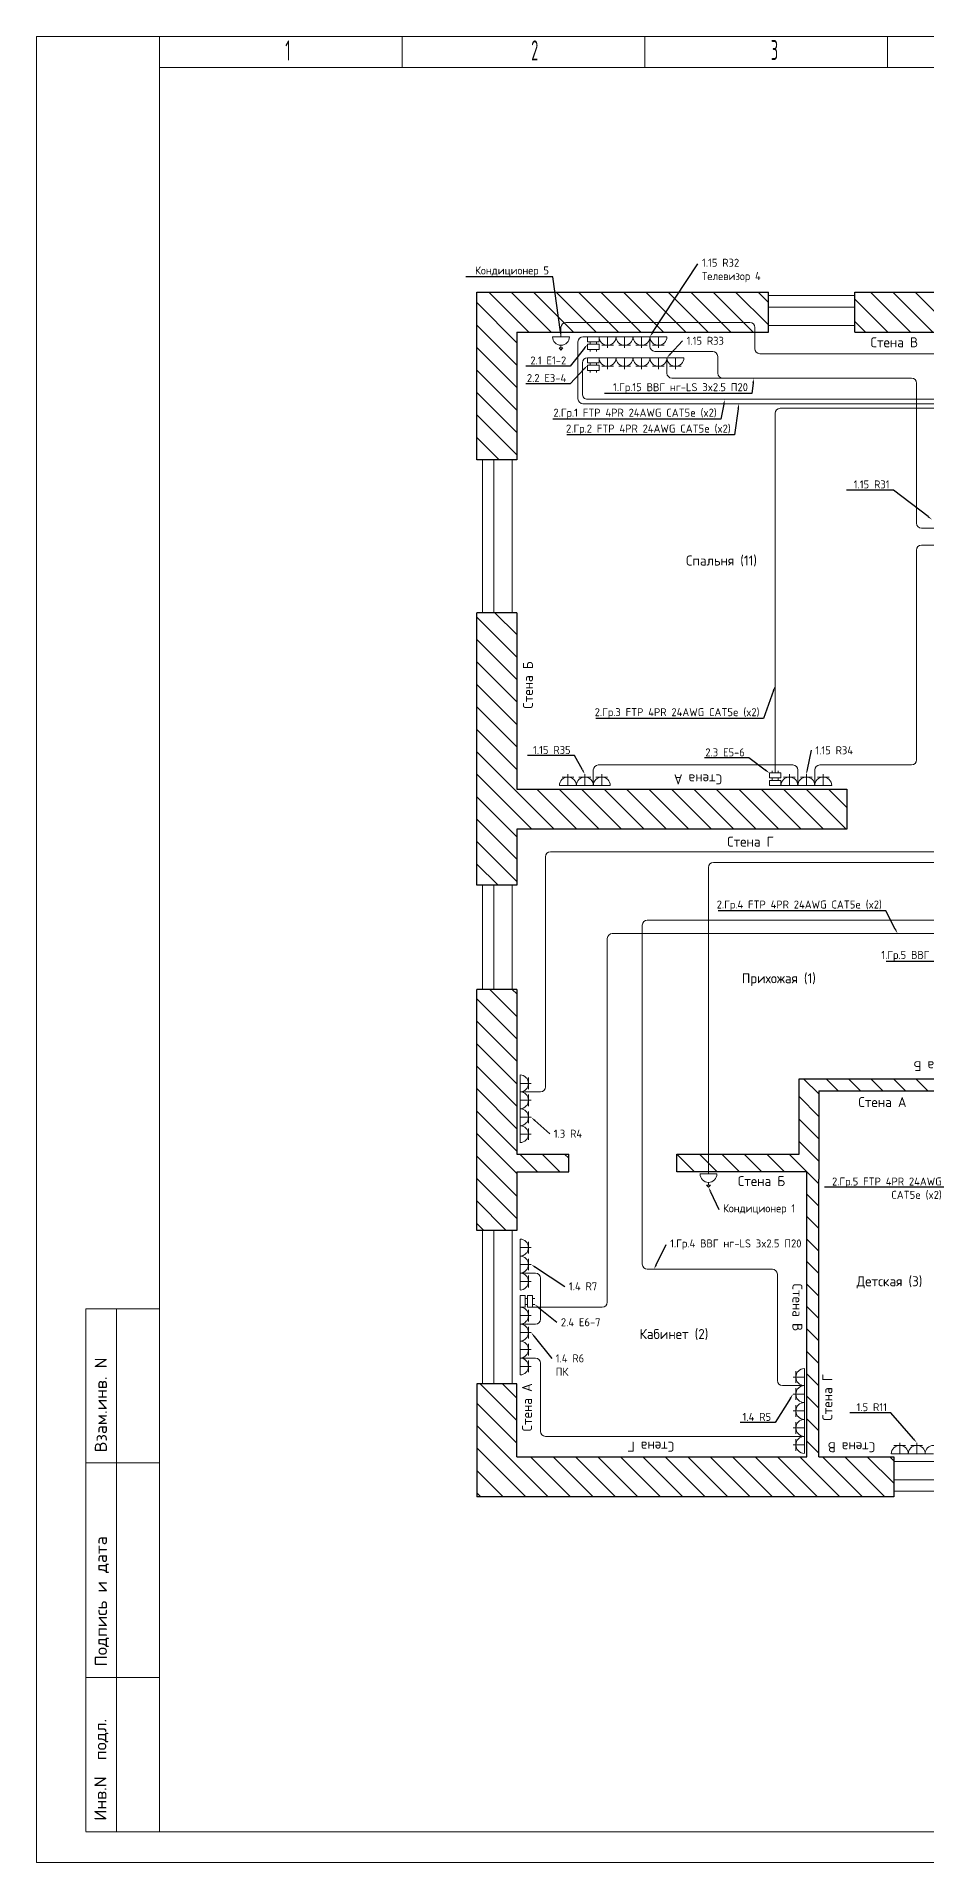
# Model space of a CAD drawing. Extents: x -680 to 54599, y -24087 to 292.
# Drawn here: x 28785 to 37687, y -24087 to -5832 of the extents above; entities that cross this region are included whole.
import ezdxf
from ezdxf import colors
from ezdxf.entities.mleader import LeaderData, LeaderLine
from ezdxf.math import Vec2, Vec3

# ---------------------------------------------------------------- set-up
doc = ezdxf.new("R2010")
doc.units = 0
doc.linetypes.add('Caddy_Solid', pattern=[0])
for name, color, linetype in [('100', 7, 'Continuous'), ('condey_wire', 40, 'Continuous'), ('rozetka_skrutoy', 10, 'Continuous'), ('SYMS', 7, 'Continuous')]:
    doc.layers.add(name, color=color, linetype=linetype)
for name, color, linetype, lineweight in [('ethernet', 200, 'Continuous', 18), ('info', 7, 'Continuous', 15), ('nesushie', 7, 'Continuous', 25), ('okna', 7, 'Continuous', 18), ('power_wire', 10, 'Continuous', 18), ('rozetki_16A', 10, 'Continuous', 18), ('text', 251, 'Continuous', 15)]:
    doc.layers.add(name, color=color, linetype=linetype, lineweight=lineweight)
doc.styles.add('Caddy_Vectorfont1n', font='GOST Common.ttf', dxfattribs={"width": 1.1})
doc.styles.add('Caddy_Vectorfont1p', font='GOST Common.ttf', dxfattribs={"width": 0.9})
doc.styles.get("Standard").update_dxf_attribs({"font": 'GOST Common.ttf'})

msp = doc.modelspace()

# ---------------------------------------------------------------- hatches: boundary and pattern name
at = {"layer": 'nesushie', "lineweight": 15}
h = msp.add_hatch(dxfattribs=at)
h.set_pattern_fill('ANSI31', color=256, scale=50, angle=-90)
h.paths.add_polyline_path([(36106, -8788), (36106, -8388), (33189, -8388), (33189, -10063), (33589, -10063), (33589, -8788)])
h = msp.add_hatch(dxfattribs=at)
h.set_pattern_fill('ANSI31', color=256, scale=50, angle=-90)
h.paths.add_polyline_path([(37884, -8788), (37884, -9308), (38004, -9308), (38004, -8788), (38609, -8788), (38609, -8388), (36971, -8388), (36971, -8788)])
h = msp.add_hatch(dxfattribs=at)
h.set_pattern_fill('ANSI31', color=256, scale=50, angle=-90)
h.paths.add_polyline_path([(33589, -13358), (33589, -11593), (33189, -11593), (33189, -14318), (33589, -14318), (33589, -13758), (36889, -13758), (36889, -13358)])
h = msp.add_hatch(dxfattribs=at)
h.set_pattern_fill('ANSI31', color=256, scale=50, angle=-90)
h.paths.add_polyline_path([(33589, -17005), (33589, -16608), (33589, -15358), (33189, -15358), (33189, -17768), (33589, -17768), (33589, -17182), (34109, -17182), (34109, -17005)])
h = msp.add_hatch(dxfattribs=at)
h.set_pattern_fill('ANSI31', color=256, scale=50, angle=-90)
h.paths.add_polyline_path([(33189, -20432), (37359, -20432), (37359, -20032), (36609, -20032), (36609, -17257), (36609, -16372), (38439, -16372), (38439, -16252), (36412, -16252), (36412, -16372), (36412, -17005), (35189, -17005), (35189, -17182), (36489, -17182), (36489, -20032), (33589, -20032), (33589, -19302), (33189, -19302), (33189, -20032)])

# ---------------------------------------------------------------- linework, layer by layer
at = {"linetype": 'Caddy_Solid', "lineweight": 13}
for p, q in [((30014, -6140), (30014, -5832)), ((32442, -6140), (32442, -5832)), ((34870, -6140), (34870, -5832)), ((37298, -6140), (37298, -5832))]:
    msp.add_line(p, q, dxfattribs=at)
at = {"layer": '100', "linetype": 'Caddy_Solid', "lineweight": 13}
for p, q in [((30014, -6143), (54292, -6143)), ((30014, -6143), (30014, -23780)), ((29277, -23776), (29277, -18551)), ((29277, -18551), (30014, -18551)), ((29584, -18551), (29584, -23776)), ((29277, -20092), (30014, -20092)), ((29277, -22239), (30014, -22239)), ((54292, -23780), (29277, -23780))]:
    msp.add_line(p, q, dxfattribs=at)
at = {"layer": 'condey_wire', "lineweight": 15}
for p, q in [((34031, -8741), (34031, -8834)), ((35920, -8691), (34081, -8691)), ((35970, -8953), (35970, -8741)), ((42220, -9003), (36020, -9003)), ((35506, -17203), (35506, -14139)), ((35556, -14089), (41095, -14089))]:
    msp.add_line(p, q, dxfattribs=at)
for centre, start, end in [((34081, -8741), 90, 180), ((35920, -8741), 0, 90), ((36020, -8953), 180, 270), ((35556, -14139), 90, 180)]:
    msp.add_arc(centre, 50, start, end, dxfattribs=at)
at = {"layer": 'ethernet'}
for p, q in [((34201, -9454), (34201, -8884)), ((34297, -8834), (34251, -8834)), ((34324, -8884), (34324, -8905)), ((34385, -8884), (34385, -8905)), ((34246, -9405), (34246, -9094)), ((34296, -9044), (34297, -9044)), ((34324, -8960), (34324, -8981)), ((34324, -9095), (34324, -9115)), ((34385, -8960), (34385, -8981)), ((34385, -9095), (34385, -9115)), ((34246, -9405), (34246, -9139)), ((34324, -9170), (34324, -9191)), ((34385, -9170), (34385, -9191)), ((40316, -9459), (34296, -9459)), ((40271, -9504), (34251, -9504)), ((36173, -13195), (36173, -9599)), ((40226, -9549), (36223, -9549)), ((36142, -13195), (36142, -13174)), ((36142, -13270), (36142, -13249)), ((36204, -13195), (36204, -13174)), ((36204, -13270), (36204, -13249)), ((34494, -18485), (34494, -14850)), ((34544, -14800), (46707, -14800)), ((33671, -18447), (33692, -18447)), ((33671, -18508), (33692, -18508)), ((33747, -18447), (33768, -18447)), ((33747, -18508), (33768, -18508)), ((33747, -18535), (34444, -18535))]:
    msp.add_line(p, q, dxfattribs=at)
for points in [[(34297, -8834), (34412, -8834), (34412, -8884), (34297, -8884)], [(34297, -8909), (34412, -8909), (34412, -8960), (34297, -8960)], [(34297, -9044), (34412, -9044), (34412, -9095), (34297, -9095)], [(34297, -9119), (34412, -9119), (34412, -9170), (34297, -9170)], [(36231, -13245), (36115, -13245), (36115, -13195), (36231, -13195)], [(36231, -13321), (36115, -13321), (36115, -13270), (36231, -13270)], [(33621, -18535), (33621, -18420), (33671, -18420), (33671, -18535)], [(33696, -18535), (33696, -18420), (33747, -18420), (33747, -18535)]]:
    msp.add_lwpolyline(points, close=True, dxfattribs=at)
for centre, radius, start, end in [((34251, -8884), 50, 90, 180), ((34296, -9094), 50, 90, 180), ((34251, -9454), 50, 180, 270), ((34296, -9409), 50.3, 175.1792, 269.8568), ((36223, -9599), 50, 90, 180), ((34544, -14850), 50, 90, 180), ((34444, -18485), 50, 270, 0)]:
    msp.add_arc(centre, radius, start, end, dxfattribs=at)
at = {"layer": 'nesushie'}
for p, q in [((33189, -10063), (33189, -8388)), ((33189, -8388), (36106, -8388)), ((36106, -8788), (36106, -8388)), ((36971, -8388), (38609, -8388)), ((36971, -8788), (36971, -8388)), ((33589, -8788), (33589, -10063)), ((33589, -8788), (36106, -8788)), ((36971, -8788), (37884, -8788)), ((33589, -10063), (33189, -10063)), ((33589, -11593), (33189, -11593)), ((33189, -14318), (33189, -11593)), ((33589, -11593), (33589, -13358)), ((33589, -13358), (36889, -13358)), ((36889, -13358), (36889, -13758)), ((36889, -13758), (33589, -13758)), ((33589, -13758), (33589, -14318)), ((33589, -14318), (33189, -14318)), ((33589, -15358), (33189, -15358)), ((33189, -17768), (33189, -15358)), ((33589, -15358), (33589, -16608)), ((36412, -16372), (36412, -16252)), ((36412, -16252), (38439, -16252)), ((36412, -17005), (36412, -16372)), ((36609, -16372), (36609, -17257)), ((36609, -16372), (38439, -16372)), ((33589, -16608), (33589, -17005)), ((33589, -17005), (34109, -17005)), ((34109, -17182), (34109, -17005)), ((35189, -17182), (35189, -17005)), ((35189, -17005), (36412, -17005)), ((33589, -17182), (34109, -17182)), ((33589, -17182), (33589, -17768)), ((36489, -17182), (35189, -17182)), ((36489, -20032), (36489, -17182)), ((36609, -20032), (36609, -17257)), ((33589, -17768), (33189, -17768)), ((33189, -19302), (33189, -20432)), ((33589, -19302), (33189, -19302)), ((33589, -20032), (33589, -19302)), ((33589, -20032), (36489, -20032)), ((36609, -20032), (37359, -20032)), ((37359, -20032), (37359, -20432)), ((37359, -20432), (33189, -20432))]:
    msp.add_line(p, q, dxfattribs=at)
at = {"layer": 'okna'}
for p, q in [((36971, -8423), (36106, -8423)), ((36971, -8537), (36106, -8537)), ((36971, -8720), (36106, -8720)), ((33246, -10063), (33246, -11593)), ((33360, -10063), (33360, -11593)), ((33543, -10063), (33543, -11593)), ((33246, -14322), (33246, -15358)), ((33360, -14322), (33360, -15358)), ((33543, -14322), (33543, -15358)), ((33246, -17772), (33246, -19302)), ((33360, -17772), (33360, -19302)), ((33543, -17772), (33543, -19302)), ((37359, -20077), (38889, -20077)), ((37359, -20260), (38889, -20260)), ((37359, -20374), (38889, -20374))]:
    msp.add_line(p, q, dxfattribs=at)
at = {"layer": 'power_wire'}
for p, q in [((34920, -8834), (34920, -8930)), ((34970, -8980), (35548, -8980)), ((35090, -9044), (35090, -9197)), ((35598, -9030), (35598, -9197)), ((35140, -9247), (37537, -9247)), ((37587, -9297), (37587, -10697)), ((37637, -10747), (37854, -10747)), ((37854, -10917), (37637, -10917)), ((37587, -10967), (37587, -13065)), ((36350, -13115), (34404, -13115)), ((37537, -13115), (36619, -13115)), ((34354, -13165), (34354, -13321)), ((36400, -13321), (36400, -13165)), ((36569, -13165), (36569, -13321)), ((33875, -14032), (33875, -16333)), ((39231, -13982), (33925, -13982)), ((34844, -14715), (34844, -18106)), ((44806, -14665), (34894, -14665)), ((33825, -16383), (33621, -16383)), ((33775, -18194), (33621, -18194)), ((33825, -18655), (33825, -18244)), ((36145, -18156), (34894, -18156)), ((36195, -19269), (36195, -18206)), ((33621, -18705), (33775, -18705)), ((33775, -19044), (33621, -19044)), ((33825, -19777), (33825, -19094)), ((36245, -19319), (36465, -19319)), ((36465, -19827), (33875, -19827))]:
    msp.add_line(p, q, dxfattribs=at)
for centre, start, end in [((34970, -8930), 180, 270), ((35548, -9030), 0, 90), ((35140, -9197), 180, 270), ((35648, -9197), 180, 270), ((37537, -9297), 0, 90), ((37637, -10697), 180, 270), ((37637, -10967), 90, 180), ((34404, -13165), 90, 180), ((36350, -13165), 0, 90), ((36619, -13165), 90, 180), ((37537, -13065), 270, 0), ((33925, -14032), 90, 180), ((34894, -14715), 90, 180), ((33825, -16333), 270, 0), ((33775, -18244), 0, 90), ((34894, -18106), 180, 270), ((36145, -18206), 0, 90), ((33775, -18655), 270, 0), ((33775, -19094), 0, 90), ((36245, -19269), 180, 270), ((33875, -19777), 180, 270)]:
    msp.add_arc(centre, 50, start, end, dxfattribs=at)
at = {"layer": 'rozetka_skrutoy', "lineweight": 15}
for p, q in [((34031, -8834), (33946, -8834)), ((34115, -8834), (34031, -8834)), ((34031, -8918), (34031, -8946)), ((34012, -8946), (34050, -8946)), ((34031, -8967), (34012, -8946)), ((34031, -8967), (34050, -8946)), ((35506, -17203), (35421, -17203)), ((35487, -17316), (35525, -17316)), ((35506, -17336), (35487, -17316)), ((35591, -17203), (35506, -17203)), ((35506, -17288), (35506, -17316)), ((35506, -17336), (35525, -17316))]:
    msp.add_line(p, q, dxfattribs=at)
for centre in [(34031, -8834), (35506, -17203)]:
    msp.add_arc(centre, 84.7, 180, 0, dxfattribs=at)
at = {"layer": 'rozetki_16A'}
for p, q in [((34497, -8834), (34412, -8834)), ((34555, -8918), (34439, -8918)), ((34582, -8834), (34497, -8834)), ((34497, -8834), (34497, -8946)), ((34666, -8834), (34582, -8834)), ((34725, -8918), (34608, -8918)), ((34751, -8834), (34666, -8834)), ((34666, -8834), (34666, -8946)), ((34836, -8834), (34751, -8834)), ((34894, -8918), (34778, -8918)), ((34920, -8834), (34836, -8834)), ((34836, -8834), (34836, -8946)), ((35005, -8834), (34920, -8834)), ((35063, -8918), (34947, -8918)), ((35090, -8834), (35005, -8834)), ((35005, -8834), (35005, -8946)), ((34497, -9044), (34412, -9044)), ((34582, -9044), (34497, -9044)), ((34497, -9044), (34497, -9157)), ((34666, -9044), (34582, -9044)), ((34751, -9044), (34666, -9044)), ((34666, -9044), (34666, -9157)), ((34836, -9044), (34751, -9044)), ((34920, -9044), (34836, -9044)), ((34836, -9044), (34836, -9157)), ((35005, -9044), (34920, -9044)), ((35090, -9044), (35005, -9044)), ((35005, -9044), (35005, -9157)), ((35175, -9044), (35090, -9044)), ((35259, -9044), (35175, -9044)), ((35175, -9044), (35175, -9157)), ((34555, -9129), (34439, -9129)), ((34725, -9129), (34608, -9129)), ((34894, -9129), (34778, -9129)), ((35063, -9129), (34947, -9129)), ((35233, -9129), (35116, -9129)), ((34016, -13321), (34100, -13321)), ((34042, -13236), (34158, -13236)), ((34100, -13321), (34100, -13208)), ((34100, -13321), (34185, -13321)), ((34185, -13321), (34270, -13321)), ((34211, -13236), (34328, -13236)), ((34270, -13321), (34270, -13208)), ((34270, -13321), (34354, -13321)), ((34354, -13321), (34439, -13321)), ((34381, -13236), (34497, -13236)), ((34439, -13321), (34439, -13208)), ((34439, -13321), (34524, -13321)), ((36231, -13321), (36315, -13321)), ((36257, -13236), (36374, -13236)), ((36315, -13321), (36315, -13208)), ((36315, -13321), (36400, -13321)), ((36400, -13321), (36485, -13321)), ((36427, -13236), (36543, -13236)), ((36485, -13321), (36485, -13208)), ((36485, -13321), (36569, -13321)), ((36569, -13321), (36654, -13321)), ((36596, -13236), (36712, -13236)), ((36654, -13321), (36654, -13208)), ((36654, -13321), (36739, -13321)), ((33621, -16213), (33621, -16298)), ((33705, -16240), (33705, -16356)), ((33621, -16298), (33621, -16383)), ((33621, -16298), (33733, -16298)), ((33621, -16383), (33621, -16467)), ((33705, -16409), (33705, -16525)), ((33621, -16467), (33621, -16552)), ((33621, -16467), (33733, -16467)), ((33621, -16552), (33621, -16637)), ((33705, -16579), (33705, -16695)), ((33621, -16637), (33621, -16721)), ((33621, -16637), (33733, -16637)), ((33621, -16721), (33621, -16806)), ((33705, -16748), (33705, -16864)), ((33621, -16806), (33621, -16891)), ((33621, -16806), (33733, -16806)), ((33621, -17855), (33621, -17940)), ((33705, -17882), (33705, -17998)), ((33621, -17940), (33621, -18025)), ((33621, -17940), (33733, -17940)), ((33621, -18025), (33621, -18109)), ((33705, -18051), (33705, -18167)), ((33621, -18109), (33621, -18194)), ((33621, -18109), (33733, -18109)), ((33621, -18194), (33621, -18279)), ((33705, -18220), (33705, -18337)), ((33621, -18279), (33621, -18363)), ((33621, -18279), (33733, -18279)), ((33621, -18535), (33621, -18620)), ((33705, -18562), (33705, -18678)), ((33621, -18620), (33621, -18705)), ((33621, -18620), (33733, -18620)), ((33621, -18705), (33621, -18789)), ((33621, -18789), (33621, -18874)), ((33621, -18789), (33733, -18789)), ((33705, -18731), (33705, -18848)), ((33621, -18874), (33621, -18959)), ((33621, -18959), (33621, -19044)), ((33621, -18959), (33733, -18959)), ((33705, -18901), (33705, -19017)), ((33621, -19044), (33621, -19128)), ((33621, -19128), (33621, -19213)), ((33621, -19128), (33733, -19128)), ((33705, -19070), (33705, -19186)), ((36465, -19234), (36465, -19149)), ((36465, -19234), (36352, -19234)), ((36380, -19292), (36380, -19176)), ((36380, -19462), (36380, -19345)), ((36465, -19319), (36465, -19234)), ((36465, -19404), (36465, -19319)), ((36465, -19404), (36352, -19404)), ((36380, -19631), (36380, -19515)), ((36465, -19488), (36465, -19404)), ((36465, -19573), (36465, -19488)), ((36465, -19573), (36352, -19573)), ((36380, -19801), (36380, -19684)), ((36465, -19658), (36465, -19573)), ((36465, -19742), (36465, -19658)), ((36465, -19742), (36352, -19742)), ((36380, -19970), (36380, -19854)), ((36465, -19827), (36465, -19742)), ((36465, -19912), (36465, -19827)), ((37419, -20002), (37419, -19890)), ((37589, -20002), (37589, -19890)), ((36465, -19912), (36352, -19912)), ((36465, -19996), (36465, -19912)), ((37335, -20002), (37419, -20002)), ((37361, -19918), (37477, -19918)), ((37419, -20002), (37504, -20002)), ((37504, -20002), (37589, -20002)), ((37531, -19918), (37647, -19918)), ((37589, -20002), (37673, -20002)), ((37673, -20002), (37758, -20002))]:
    msp.add_line(p, q, dxfattribs=at)
for centre, start, end in [((34497, -8834), 180, 0), ((34666, -8834), 180, 0), ((34836, -8834), 180, 0), ((35005, -8834), 180, 0), ((34497, -9044), 180, 0), ((34666, -9044), 180, 0), ((34836, -9044), 180, 0), ((35005, -9044), 180, 0), ((35175, -9044), 180, 0), ((34100, -13321), 0, 180), ((34270, -13321), 0, 180), ((34439, -13321), 0, 180), ((36315, -13321), 0, 180), ((36485, -13321), 0, 180), ((36654, -13321), 0, 180), ((33621, -16298), 270, 90), ((33621, -16467), 270, 90), ((33621, -16637), 270, 90), ((33621, -16806), 270, 90), ((33621, -17940), 270, 90), ((33621, -18109), 270, 90), ((33621, -18279), 270, 90), ((33621, -18620), 270, 90), ((33621, -18789), 270, 90), ((33621, -18959), 270, 90), ((33621, -19128), 270, 90), ((36465, -19234), 90, 270), ((36465, -19404), 90, 270), ((36465, -19573), 90, 270), ((36465, -19742), 90, 270), ((36465, -19912), 90, 270), ((37419, -20002), 0, 180), ((37589, -20002), 0, 180), ((37758, -20002), 0, 180)]:
    msp.add_arc(centre, 84.7, start, end, dxfattribs=at)
at = {"layer": 'SYMS', "lineweight": 13}
msp.add_line((30014, -6842), (30014, -22208), dxfattribs=at)
msp.add_lwpolyline([(28785, -24087), (54599, -24087), (54599, -5832), (28785, -5832)], close=True, dxfattribs=at)

# ---------------------------------------------------------------- texts
at = {"lineweight": 13, "style": 'Caddy_Vectorfont1p', "width": 0.54}
for s, p in [('1', (31274, -6072)), ('2', (33733, -6072)), ('3', (36130, -6068))]:
    msp.add_text(s, height=201, dxfattribs=at).set_placement(p)
at = {"layer": '100', "lineweight": 13, "style": 'Caddy_Vectorfont1n', "width": 1.1}
for s, p in [('Взам.инв. N', (29489, -19986)), ('Подпись и дата', (29490, -22127)), ('Инв.N  подл.', (29484, -23669))]:
    msp.add_text(s, height=120.77, rotation=90, dxfattribs=at).set_placement(p)
at = {"layer": 'text', "lineweight": 15, "char_height": 100, "attachment_point": 1}
for s, width, heights, insert in [('Стена В', 651.6, [0], (37127, -8839)), ('Спальня (11)', 884.13, [287], (35282, -11021)), ('Стена Г', 651.6, [0], (35693, -13831)), ('Прихожая (1)', 806.54, [0], (35840, -15197)), ('Стена А', 651.6, [0], (37006, -16435)), ('Стена Б', 651.6, [0], (35800, -17225)), ('Детская (3)', 803.72, [255], (36988, -18226)), ('Кабинет (2)', 923.81, [287], (34816, -18754))]:
    msp.add_mtext_dynamic_manual_height_columns(s, width=width, gutter_width=12.5, heights=heights, dxfattribs=dict(at, insert=insert))
for s, insert, rotation in [('Стена Б', (33650, -12552), 90), ('Стена А', (35641, -13309), 180), ('Стена Б', (38031, -16176), 180), ('Стена В', (36446, -18300), 270), ('Стена А', (33641, -19777), 90), ('Стена Г', (36645, -19670), 90), ('Стена Г', (35163, -19980), 180), ('Стена В', (37173, -19985), 180)]:
    msp.add_mtext_dynamic_manual_height_columns(s, width=651.6, gutter_width=12.5, heights=[0], dxfattribs=dict(at, insert=insert, rotation=rotation))

# ---------------------------------------------------------------- leaders
at = {"layer": 'info'}
ml = msp.add_multileader_mtext('Standard', dxfattribs=at)
ml.set_content('Кондиционер 5', color=256)
ml.set_leader_properties()
ml.build(insert=Vec2(0, 0))
ml.multileader.update_dxf_attribs({"has_dogleg": 0, "text_right_attachment_type": 6, "dogleg_length": 50, "arrow_head_size": 50})
ctx = ml.context
ctx.base_point, ctx.char_height, ctx.arrow_head_size, ctx.landing_gap_size, ctx.plane_origin = Vec3(33172, -8183), 80, 50, 40, Vec3(31748, -9575)
ctx.right_attachment, ctx.text_align_type = 6, 2
notes = []
notes.append((ctx, [(1, (1, 1, 0), (34001, -8235), (-1, 0), 50, [(0, [(34031, -8834)], 0, [])])]))
ctx.mtext.insert, ctx.mtext.width, ctx.mtext.alignment, ctx.mtext.flow_direction = Vec3(33911, -8131), 874.72, 3, 5
ml = msp.add_multileader_mtext('Standard', dxfattribs=at)
ml.set_content('1.15 R32\\PТелевизор 4', color=256)
ml.set_leader_properties()
ml.build(insert=Vec2(0, 0))
ml.multileader.update_dxf_attribs({"has_dogleg": 0, "text_right_attachment_type": 6, "dogleg_length": 50, "arrow_head_size": 50})
ctx = ml.context
ctx.base_point, ctx.char_height, ctx.arrow_head_size, ctx.landing_gap_size, ctx.plane_origin = Vec3(35401, -8106), 80, 50, 40, Vec3(33435, -7607)
ctx.right_attachment = 6
notes.append((ctx, [(0, (1, 1, 0), (35351, -8106), (1, 0), 50, [(0, [(34920, -8834)], 0, [])])]))
ctx.mtext.insert, ctx.mtext.width, ctx.mtext.flow_direction = Vec3(35441, -8054), 671.17, 5
ml = msp.add_multileader_mtext('Standard', dxfattribs=at)
ml.set_content('2.1 E1-2', color=256)
ml.set_leader_properties()
ml.build(insert=Vec2(0, 0))
ml.multileader.update_dxf_attribs({"has_dogleg": 0, "text_right_attachment_type": 6, "dogleg_length": 50, "arrow_head_size": 50})
ctx = ml.context
ctx.base_point, ctx.char_height, ctx.arrow_head_size, ctx.landing_gap_size, ctx.plane_origin = Vec3(33704, -9071), 80, 50, 40, Vec3(31747, -9723)
ctx.right_attachment, ctx.text_align_type = 6, 2
notes.append((ctx, [(1, (1, 1, 0), (34173, -9127), (-1, 0), 50, [(0, [(34297, -8909)], 0, [])])]))
ctx.mtext.insert, ctx.mtext.width, ctx.mtext.alignment, ctx.mtext.flow_direction = Vec3(34083, -9031), 671.17, 3, 5
ml = msp.add_multileader_mtext('Standard', dxfattribs=at)
ml.set_content('1.15 R33', color=256)
ml.set_leader_properties()
ml.build(insert=Vec2(0, 0))
ml.multileader.update_dxf_attribs({"has_dogleg": 0, "text_right_attachment_type": 6, "dogleg_length": 50, "arrow_head_size": 50})
ctx = ml.context
ctx.base_point, ctx.char_height, ctx.arrow_head_size, ctx.landing_gap_size, ctx.plane_origin = Vec3(35247, -8874), 80, 50, 40, Vec3(33298, -9526)
ctx.right_attachment = 6
notes.append((ctx, [(0, (1, 1, 0), (35197, -8874), (1, 0), 50, [(0, [(35090, -9044)], 0, [])])]))
ctx.mtext.insert, ctx.mtext.width, ctx.mtext.flow_direction = Vec3(35287, -8834), 671.17, 5
ml = msp.add_multileader_mtext('Standard', dxfattribs=at)
ml.set_content('2.2 E3-4', color=256)
ml.set_leader_properties()
ml.build(insert=Vec2(0, 0))
ml.multileader.update_dxf_attribs({"has_dogleg": 0, "text_right_attachment_type": 6, "dogleg_length": 50, "arrow_head_size": 50})
ctx = ml.context
ctx.base_point, ctx.char_height, ctx.arrow_head_size, ctx.landing_gap_size, ctx.plane_origin = Vec3(33664, -9247), 80, 50, 40, Vec3(31747, -9899)
ctx.right_attachment, ctx.text_align_type = 6, 2
notes.append((ctx, [(1, (1, 1, 0), (34173, -9303), (-1, 0), 50, [(0, [(34297, -9119)], 0, [])])]))
ctx.mtext.insert, ctx.mtext.width, ctx.mtext.alignment, ctx.mtext.flow_direction = Vec3(34083, -9207), 671.17, 3, 5
ml = msp.add_multileader_mtext('Standard', dxfattribs=at)
ml.set_content('1.Гр.15 ВВГ нг-LS 3x2.5 П20', color=256)
ml.set_leader_properties()
ml.build(insert=Vec2(0, 0))
ml.multileader.update_dxf_attribs({"has_dogleg": 0, "text_right_attachment_type": 6, "dogleg_length": 50, "arrow_head_size": 50})
ctx = ml.context
ctx.base_point, ctx.char_height, ctx.arrow_head_size, ctx.landing_gap_size, ctx.plane_origin = Vec3(34576, -9350), 80, 50, 40, Vec3(36730, -10458)
ctx.right_attachment, ctx.text_align_type = 6, 2
notes.append((ctx, [(1, (1, 1, 0), (35991, -9402), (-1, 0), 50, [(0, [(35958, -9247)], 0, [])])]))
ctx.mtext.insert, ctx.mtext.width, ctx.mtext.alignment, ctx.mtext.flow_direction = Vec3(35901, -9298), 1620.99, 3, 5
ml = msp.add_multileader_mtext('Standard', dxfattribs=at)
ml.set_content('2.Гр.1 FTP 4PR 24AWG CAT5e (x2)', color=256)
ml.set_leader_properties()
ml.build(insert=Vec2(0, 0))
ml.multileader.update_dxf_attribs({"has_dogleg": 0, "text_right_attachment_type": 6, "dogleg_length": 50, "arrow_head_size": 50})
ctx = ml.context
ctx.base_point, ctx.char_height, ctx.arrow_head_size, ctx.landing_gap_size, ctx.plane_origin = Vec3(33971, -9605), 80, 50, 40, Vec3(36262, -11379)
ctx.right_attachment, ctx.text_align_type = 6, 2
notes.append((ctx, [(1, (1, 1, 0), (35678, -9657), (-1, 0), 50, [(0, [(35670, -9459)], 0, [])])]))
ctx.mtext.insert, ctx.mtext.width, ctx.mtext.alignment, ctx.mtext.flow_direction = Vec3(35588, -9553), 1620.99, 3, 5
ml = msp.add_multileader_mtext('Standard', dxfattribs=at)
ml.set_content('2.Гр.2 FTP 4PR 24AWG CAT5e (x2)', color=256)
ml.set_leader_properties()
ml.build(insert=Vec2(0, 0))
ml.multileader.update_dxf_attribs({"has_dogleg": 0, "text_right_attachment_type": 6, "dogleg_length": 50, "arrow_head_size": 50})
ctx = ml.context
ctx.base_point, ctx.char_height, ctx.arrow_head_size, ctx.landing_gap_size, ctx.plane_origin = Vec3(34095, -9764), 80, 50, 40, Vec3(36402, -11538)
ctx.right_attachment, ctx.text_align_type = 6, 2
notes.append((ctx, [(1, (1, 1, 0), (35818, -9816), (-1, 0), 50, [(0, [(35810, -9504)], 0, [])])]))
ctx.mtext.insert, ctx.mtext.width, ctx.mtext.alignment, ctx.mtext.flow_direction = Vec3(35728, -9712), 1620.99, 3, 5
ml = msp.add_multileader_mtext('Standard', dxfattribs=at)
ml.set_content('1.15 R31', color=256)
ml.set_leader_properties()
ml.build(insert=Vec2(0, 0))
ml.multileader.update_dxf_attribs({"has_dogleg": 0, "text_right_attachment_type": 6, "dogleg_length": 50, "arrow_head_size": 50})
ctx = ml.context
ctx.base_point, ctx.char_height, ctx.arrow_head_size, ctx.landing_gap_size, ctx.plane_origin = Vec3(36945, -10310), 80, 50, 40, Vec3(36510, -10683)
ctx.right_attachment, ctx.text_align_type = 6, 2
notes.append((ctx, [(1, (1, 1, 0), (37407, -10366), (-1, 0), 50, [(0, [(37742, -10662)], 0, [])])]))
ctx.mtext.insert, ctx.mtext.width, ctx.mtext.alignment, ctx.mtext.flow_direction = Vec3(37317, -10270), 671.17, 3, 5
ml = msp.add_multileader_mtext('Standard', dxfattribs=at)
ml.set_content('2.Гр.3 FTP 4PR 24AWG CAT5e (x2)', color=256)
ml.set_leader_properties()
ml.build(insert=Vec2(0, 0))
ml.multileader.update_dxf_attribs({"has_dogleg": 0, "text_right_attachment_type": 6, "dogleg_length": 50, "arrow_head_size": 50})
ctx = ml.context
ctx.base_point, ctx.char_height, ctx.arrow_head_size, ctx.landing_gap_size, ctx.plane_origin = Vec3(34383, -12599), 80, 50, 40, Vec3(36690, -14373)
ctx.right_attachment, ctx.text_align_type = 6, 2
notes.append((ctx, [(1, (1, 1, 0), (36106, -12651), (-1, 0), 50, [(0, [(36173, -12324)], 0, [])])]))
ctx.mtext.insert, ctx.mtext.width, ctx.mtext.alignment, ctx.mtext.flow_direction = Vec3(36016, -12547), 1620.99, 3, 5
ml = msp.add_multileader_mtext('Standard', dxfattribs=at)
ml.set_content('1.15 R35', color=256)
ml.set_leader_properties()
ml.build(insert=Vec2(0, 0))
ml.multileader.update_dxf_attribs({"has_dogleg": 0, "text_right_attachment_type": 6, "dogleg_length": 50, "arrow_head_size": 50})
ctx = ml.context
ctx.base_point, ctx.char_height, ctx.arrow_head_size, ctx.landing_gap_size, ctx.plane_origin = Vec3(33740, -12965), 80, 50, 40, Vec3(33155, -13083)
ctx.right_attachment, ctx.text_align_type = 6, 2
notes.append((ctx, [(1, (1, 1, 0), (34217, -13021), (-1, 0), 50, [(0, [(34270, -13208)], 0, [])])]))
ctx.mtext.insert, ctx.mtext.width, ctx.mtext.alignment, ctx.mtext.flow_direction = Vec3(34127, -12925), 671.17, 3, 5
ml = msp.add_multileader_mtext('Standard', dxfattribs=at)
ml.set_content('2.3 E5-6', color=256)
ml.set_leader_properties()
ml.build(insert=Vec2(0, 0))
ml.multileader.update_dxf_attribs({"has_dogleg": 0, "text_right_attachment_type": 6, "dogleg_length": 50, "arrow_head_size": 50})
ctx = ml.context
ctx.base_point, ctx.char_height, ctx.arrow_head_size, ctx.landing_gap_size, ctx.plane_origin = Vec3(35458, -12989), 80, 50, 40, Vec3(33533, -13641)
ctx.right_attachment, ctx.text_align_type = 6, 2
notes.append((ctx, [(1, (1, 1, 0), (35959, -13045), (-1, 0), 50, [(0, [(36115, -13195)], 0, [])])]))
ctx.mtext.insert, ctx.mtext.width, ctx.mtext.alignment, ctx.mtext.flow_direction = Vec3(35869, -12949), 671.17, 3, 5
ml = msp.add_multileader_mtext('Standard', dxfattribs=at)
ml.set_content('1.15 R34', color=256)
ml.set_leader_properties()
ml.build(insert=Vec2(0, 0))
ml.multileader.update_dxf_attribs({"has_dogleg": 0, "text_right_attachment_type": 6, "dogleg_length": 50, "arrow_head_size": 50})
ctx = ml.context
ctx.base_point, ctx.char_height, ctx.arrow_head_size, ctx.landing_gap_size, ctx.plane_origin = Vec3(36535, -12968), 80, 50, 40, Vec3(35383, -13111)
ctx.right_attachment = 6
notes.append((ctx, [(0, (1, 1, 0), (36485, -12968), (1, 0), 50, [(0, [(36485, -13208)], 0, [])])]))
ctx.mtext.insert, ctx.mtext.width, ctx.mtext.flow_direction = Vec3(36575, -12928), 671.17, 5
ml = msp.add_multileader_mtext('Standard', dxfattribs=at)
ml.set_content('2.Гр.4 FTP 4PR 24AWG CAT5e (x2)', color=256)
ml.set_leader_properties()
ml.build(insert=Vec2(0, 0))
ml.multileader.update_dxf_attribs({"has_dogleg": 0, "text_right_attachment_type": 6, "dogleg_length": 50, "arrow_head_size": 50})
ctx = ml.context
ctx.base_point, ctx.char_height, ctx.arrow_head_size, ctx.landing_gap_size, ctx.plane_origin = Vec3(35599, -14522), 80, 50, 40, Vec3(37914, -16296)
ctx.right_attachment, ctx.text_align_type = 6, 2
notes.append((ctx, [(1, (1, 1, 0), (37330, -14574), (-1, 0), 50, [(0, [(37397, -14800)], 0, [])])]))
ctx.mtext.insert, ctx.mtext.width, ctx.mtext.alignment, ctx.mtext.flow_direction = Vec3(37240, -14470), 1620.99, 3, 5
ml = msp.add_multileader_mtext('Standard', dxfattribs=at)
ml.set_content('1.Гр.5 ВВГ нг-LS 3x2.5 П20', color=256)
ml.set_leader_properties()
ml.build(insert=Vec2(0, 0))
ml.multileader.update_dxf_attribs({"has_dogleg": 0, "text_right_attachment_type": 6, "dogleg_length": 50, "arrow_head_size": 50})
ctx = ml.context
ctx.base_point, ctx.char_height, ctx.arrow_head_size, ctx.landing_gap_size, ctx.plane_origin = Vec3(37261, -15026), 80, 50, 40, Vec3(38302, -15023)
ctx.right_attachment, ctx.text_align_type = 6, 2
notes.append((ctx, [(1, (1, 1, 0), (38636, -15078), (-1, 0), 50, [(0, [(39038, -15463)], 0, [])])]))
ctx.mtext.insert, ctx.mtext.width, ctx.mtext.alignment, ctx.mtext.flow_direction = Vec3(38546, -14974), 1250.99, 3, 5
ml = msp.add_multileader_mtext('Standard', dxfattribs=at)
ml.set_content('1.3 R4', color=256)
ml.set_leader_properties()
ml.build(insert=Vec2(0, 0))
ml.multileader.update_dxf_attribs({"has_dogleg": 0, "text_right_attachment_type": 6, "dogleg_length": 50, "arrow_head_size": 50})
ctx = ml.context
ctx.base_point, ctx.char_height, ctx.arrow_head_size, ctx.landing_gap_size, ctx.plane_origin = Vec3(33919, -16801), 80, 50, 40, Vec3(34190, -17355)
ctx.right_attachment = 6
notes.append((ctx, [(0, (1, 1, 0), (33869, -16801), (1, 0), 50, [(0, [(33733, -16637)], 0, [])])]))
ctx.mtext.insert, ctx.mtext.width, ctx.mtext.flow_direction = Vec3(33959, -16761), 671.17, 5
ml = msp.add_multileader_mtext('Standard', dxfattribs=at)
ml.set_content('Кондиционер 2', color=256)
ml.set_leader_properties()
ml.build(insert=Vec2(0, 0))
ml.multileader.update_dxf_attribs({"has_dogleg": 0, "text_right_attachment_type": 6, "dogleg_length": 50, "arrow_head_size": 50})
ctx = ml.context
ctx.base_point, ctx.char_height, ctx.arrow_head_size, ctx.landing_gap_size, ctx.plane_origin = Vec3(38075, -16882), 80, 50, 40, Vec3(37459, -17228)
ctx.right_attachment, ctx.text_align_type = 6, 2
notes.append((ctx, [(1, (1, 1, 0), (38904, -16934), (-1, 0), 50, [(0, [(39464, -16677)], 0, [])])]))
ctx.mtext.insert, ctx.mtext.width, ctx.mtext.alignment, ctx.mtext.flow_direction = Vec3(38814, -16830), 1247.92, 3, 5
ml = msp.add_multileader_mtext('Standard', dxfattribs=at)
ml.set_content('Кондиционер 1', color=256)
ml.set_leader_properties()
ml.build(insert=Vec2(0, 0))
ml.multileader.update_dxf_attribs({"has_dogleg": 0, "text_right_attachment_type": 6, "dogleg_length": 50, "arrow_head_size": 50})
ctx = ml.context
ctx.base_point, ctx.char_height, ctx.arrow_head_size, ctx.landing_gap_size, ctx.plane_origin = Vec3(35611, -17559), 80, 50, 40, Vec3(35021, -17078)
ctx.right_attachment = 6
notes.append((ctx, [(0, (1, 1, 0), (35561, -17559), (1, 0), 50, [(0, [(35506, -17336)], 0, [])])]))
ctx.mtext.insert, ctx.mtext.width, ctx.mtext.flow_direction = Vec3(35651, -17507), 776.03, 5
ml = msp.add_multileader_mtext('Standard', dxfattribs=at)
ml.set_content('2.Гр.5 FTP 4PR 24AWG \\PCAT5e (x2)', color=256)
ml.set_leader_properties()
ml.build(insert=Vec2(0, 0))
ml.multileader.update_dxf_attribs({"has_dogleg": 0, "text_right_attachment_type": 6, "dogleg_length": 50, "arrow_head_size": 50})
ctx = ml.context
ctx.base_point, ctx.char_height, ctx.arrow_head_size, ctx.landing_gap_size, ctx.plane_origin = Vec3(36741, -17283), 80, 50, 40, Vec3(38905, -19057)
ctx.right_attachment, ctx.text_align_type = 6, 2
notes.append((ctx, [(1, (1, 1, 0), (37929, -17335), (-1, 0), 50, [(0, [(38012, -17590)], 0, [])])]))
ctx.mtext.insert, ctx.mtext.width, ctx.mtext.alignment, ctx.mtext.flow_direction = Vec3(37839, -17239), 1620.99, 3, 5
ml = msp.add_multileader_mtext('Standard', dxfattribs=at)
ml.set_content('1.Гр.4 ВВГ нг-LS 3x2.5 П20', color=256)
ml.set_leader_properties()
ml.build(insert=Vec2(0, 0))
ml.multileader.update_dxf_attribs({"has_dogleg": 0, "text_right_attachment_type": 6, "dogleg_length": 50, "arrow_head_size": 50})
ctx = ml.context
ctx.base_point, ctx.char_height, ctx.arrow_head_size, ctx.landing_gap_size, ctx.plane_origin = Vec3(35083, -17910), 80, 50, 40, Vec3(35537, -17901)
ctx.right_attachment = 6
notes.append((ctx, [(0, (1, 1, 0), (35033, -17910), (1, 0), 50, [(0, [(34961, -18156)], 0, [])])]))
ctx.mtext.insert, ctx.mtext.width, ctx.mtext.flow_direction = Vec3(35123, -17858), 1571.28, 5
ml = msp.add_multileader_mtext('Standard', dxfattribs=at)
ml.set_content('1.4 R7', color=256)
ml.set_leader_properties()
ml.build(insert=Vec2(0, 0))
ml.multileader.update_dxf_attribs({"has_dogleg": 0, "text_right_attachment_type": 6, "dogleg_length": 50, "arrow_head_size": 50})
ctx = ml.context
ctx.base_point, ctx.char_height, ctx.arrow_head_size, ctx.landing_gap_size, ctx.plane_origin = Vec3(34070, -18327), 80, 50, 40, Vec3(34341, -18881)
ctx.right_attachment = 6
notes.append((ctx, [(0, (1, 1, 0), (34020, -18327), (1, 0), 50, [(0, [(33733, -18109)], 0, [])])]))
ctx.mtext.insert, ctx.mtext.width, ctx.mtext.flow_direction = Vec3(34110, -18287), 671.17, 5
ml = msp.add_multileader_mtext('Standard', dxfattribs=at)
ml.set_content('2.4 E6-7', color=256)
ml.set_leader_properties()
ml.build(insert=Vec2(0, 0))
ml.multileader.update_dxf_attribs({"has_dogleg": 0, "text_right_attachment_type": 6, "dogleg_length": 50, "arrow_head_size": 50})
ctx = ml.context
ctx.base_point, ctx.char_height, ctx.arrow_head_size, ctx.landing_gap_size, ctx.plane_origin = Vec3(33990, -18686), 80, 50, 40, Vec3(31827, -19290)
ctx.right_attachment = 6
notes.append((ctx, [(0, (1, 1, 0), (33940, -18686), (1, 0), 50, [(0, [(33768, -18508)], 0, [])])]))
ctx.mtext.insert, ctx.mtext.width, ctx.mtext.flow_direction = Vec3(34030, -18646), 671.17, 5
ml = msp.add_multileader_mtext('Standard', dxfattribs=at)
ml.set_content('1.4 R6\\PПК', color=256)
ml.set_leader_properties()
ml.build(insert=Vec2(0, 0))
ml.multileader.update_dxf_attribs({"has_dogleg": 0, "text_right_attachment_type": 6, "dogleg_length": 50, "arrow_head_size": 50})
ctx = ml.context
ctx.base_point, ctx.char_height, ctx.arrow_head_size, ctx.landing_gap_size, ctx.plane_origin = Vec3(33938, -19047), 80, 50, 40, Vec3(34209, -19601)
ctx.right_attachment = 6
notes.append((ctx, [(0, (1, 1, 0), (33888, -19047), (1, 0), 50, [(0, [(33733, -18789)], 0, [])])]))
ctx.mtext.insert, ctx.mtext.width, ctx.mtext.flow_direction = Vec3(33978, -19007), 671.17, 5
ml = msp.add_multileader_mtext('Standard', dxfattribs=at)
ml.set_content('1.4 R5', color=256)
ml.set_leader_properties()
ml.build(insert=Vec2(0, 0))
ml.multileader.update_dxf_attribs({"has_dogleg": 0, "text_right_attachment_type": 6, "dogleg_length": 50, "arrow_head_size": 50})
ctx = ml.context
ctx.base_point, ctx.char_height, ctx.arrow_head_size, ctx.landing_gap_size, ctx.plane_origin = Vec3(35832, -19632), 80, 50, 40, Vec3(36136, -20193)
ctx.right_attachment, ctx.text_align_type = 6, 2
notes.append((ctx, [(1, (1, 1, 0), (36222, -19688), (-1, 0), 50, [(0, [(36352, -19404)], 0, [])])]))
ctx.mtext.insert, ctx.mtext.width, ctx.mtext.alignment, ctx.mtext.flow_direction = Vec3(36132, -19592), 671.17, 3, 5
ml = msp.add_multileader_mtext('Standard', dxfattribs=at)
ml.set_content('1.5 R11', color=256)
ml.set_leader_properties()
ml.build(insert=Vec2(0, 0))
ml.multileader.update_dxf_attribs({"has_dogleg": 0, "text_right_attachment_type": 6, "dogleg_length": 50, "arrow_head_size": 50})
ctx = ml.context
ctx.base_point, ctx.char_height, ctx.arrow_head_size, ctx.landing_gap_size, ctx.plane_origin = Vec3(36976, -19535), 80, 50, 40, Vec3(37714, -19790)
ctx.right_attachment, ctx.text_align_type = 6, 2
notes.append((ctx, [(1, (1, 1, 0), (37381, -19591), (-1, 0), 50, [(0, [(37589, -19890)], 0, [])])]))
ctx.mtext.insert, ctx.mtext.width, ctx.mtext.alignment, ctx.mtext.flow_direction = Vec3(37291, -19495), 671.17, 3, 5
for ctx, leaders in notes:
    for number, flags, end, landing, length, lines in leaders:
        leader = LeaderData()
        leader.index, (leader.has_last_leader_line, leader.has_dogleg_vector, leader.attachment_direction) = number, flags
        leader.last_leader_point, leader.dogleg_vector, leader.dogleg_length = Vec3(end), Vec3(landing), length
        for number, points, colour, breaks in lines:
            line = LeaderLine()
            line.index, line.vertices, line.color, line.breaks = number, Vec3.list(points), colors.encode_raw_color(colour), breaks
            leader.lines.append(line)
        ctx.leaders.append(leader)

doc.saveas('drawing.dxf')
